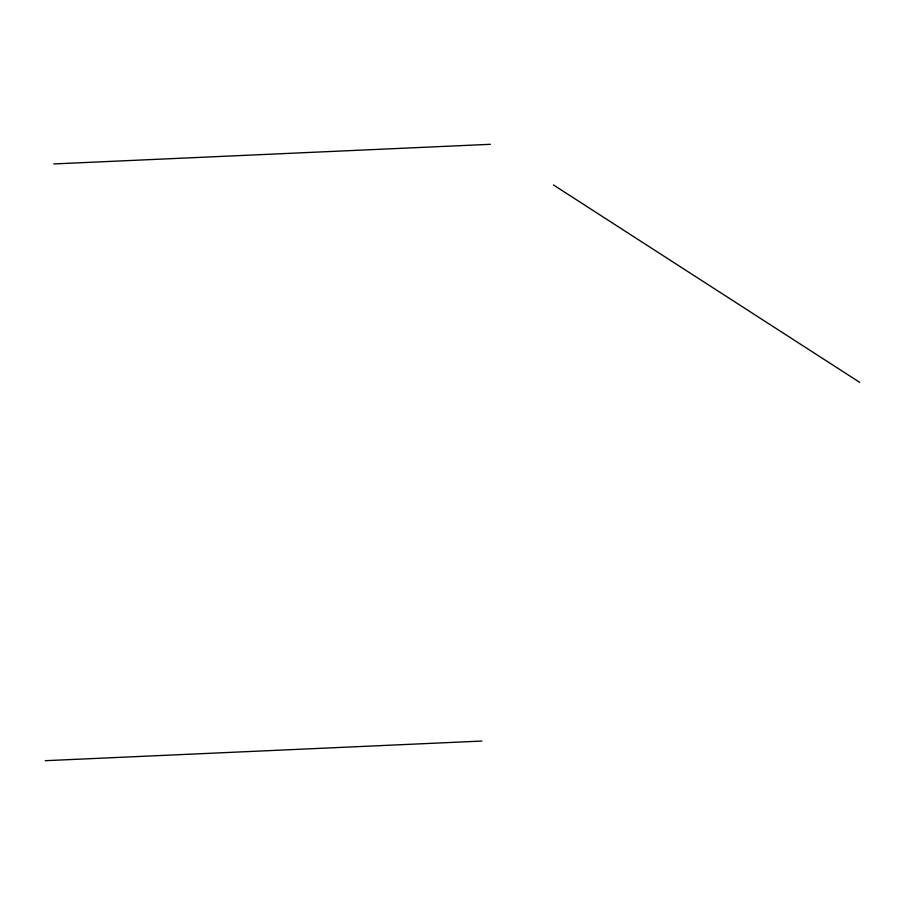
<?xml version="1.0" encoding="UTF-8"?>
<svg xmlns="http://www.w3.org/2000/svg" width="905" height="905" viewBox="0 0 905 905"><rect width="100%" height="100%" fill="white"/><g stroke="black" fill="none" stroke-linecap="round" stroke-linejoin="round"><path stroke-width="1.36" d="M53.734 163.941L490.397 144.302M45.25 760.698L481.901 741.059M553.453 184.959L859.75 382.385"/></g></svg>
